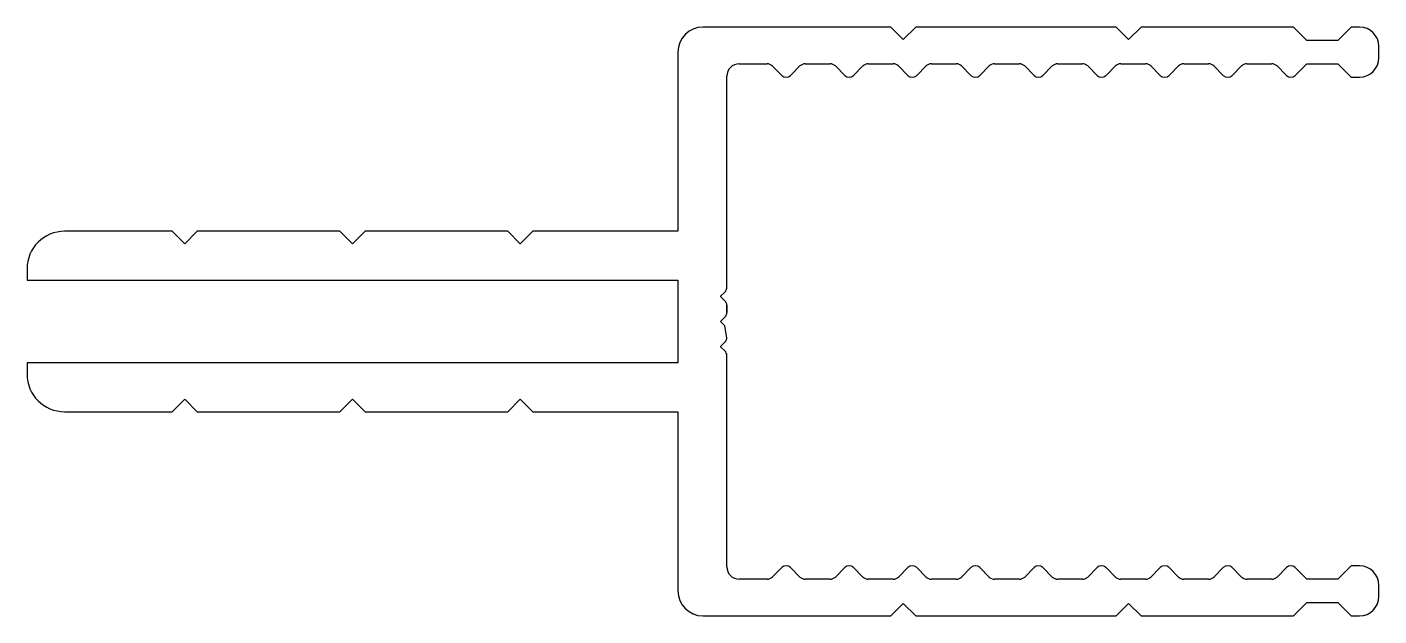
# Model space of a CAD drawing. Header units: inches. Extents: x -29.8 to 24.2, y 1.9 to 25.4.
import ezdxf

# ---------------------------------------------------------------- set-up
doc = ezdxf.new("R2010")
doc.units = ezdxf.units.IN
doc.header["$MEASUREMENT"] = 0

msp = doc.modelspace()

# ---------------------------------------------------------------- linework, layer by layer
at = {"color": 4}
for p, q in [((4.702, 25.354), (-2.798, 25.354)), ((5.202, 24.854), (4.702, 25.354)), ((5.702, 25.354), (5.202, 24.854)), ((13.702, 25.354), (5.702, 25.354)), ((14.202, 24.854), (13.702, 25.354)), ((14.702, 25.354), (14.202, 24.854)), ((20.785, 25.354), (14.702, 25.354)), ((21.32, 24.819), (20.785, 25.354)), ((23.097, 25.354), (22.562, 24.819)), ((23.422, 25.354), (23.097, 25.354)), ((-3.798, 24.354), (-3.798, 17.204)), ((22.562, 24.819), (21.32, 24.819)), ((24.202, 24.134), (24.202, 24.574)), ((-1.348, 23.889), (-0.241, 23.889)), ((-0.029, 23.801), (0.345, 23.427)), ((0.699, 23.427), (1.072, 23.801)), ((1.285, 23.889), (2.279, 23.889)), ((2.491, 23.801), (2.865, 23.427)), ((3.219, 23.427), (3.592, 23.801)), ((3.805, 23.889), (4.799, 23.889)), ((5.011, 23.801), (5.385, 23.427)), ((5.739, 23.427), (6.112, 23.801)), ((6.325, 23.889), (7.319, 23.889)), ((7.531, 23.801), (7.905, 23.427)), ((8.259, 23.427), (8.632, 23.801)), ((8.845, 23.889), (9.839, 23.889)), ((10.051, 23.801), (10.425, 23.427)), ((10.779, 23.427), (11.152, 23.801)), ((11.365, 23.889), (12.359, 23.889)), ((12.571, 23.801), (12.945, 23.427)), ((13.299, 23.427), (13.672, 23.801)), ((13.885, 23.889), (14.879, 23.889)), ((15.091, 23.801), (15.465, 23.427)), ((15.819, 23.427), (16.192, 23.801)), ((16.405, 23.889), (17.399, 23.889)), ((17.611, 23.801), (17.985, 23.427)), ((18.339, 23.427), (18.712, 23.801)), ((18.925, 23.889), (19.919, 23.889)), ((20.131, 23.801), (20.505, 23.427)), ((20.859, 23.427), (21.32, 23.889)), ((21.32, 23.889), (22.562, 23.889)), ((22.562, 23.889), (23.097, 23.354)), ((-1.848, 14.957), (-1.848, 23.389)), ((23.097, 23.354), (23.422, 23.354)), ((-23.998, 17.204), (-28.298, 17.204)), ((-23.498, 16.704), (-23.998, 17.204)), ((-22.998, 17.204), (-23.498, 16.704)), ((-17.298, 17.204), (-22.998, 17.204)), ((-16.798, 16.704), (-17.298, 17.204)), ((-16.298, 17.204), (-16.798, 16.704)), ((-10.598, 17.204), (-16.298, 17.204)), ((-10.098, 16.704), (-10.598, 17.204)), ((-9.598, 17.204), (-10.098, 16.704)), ((-3.798, 17.204), (-9.598, 17.204)), ((-29.798, 15.704), (-29.798, 15.254)), ((-29.798, 15.254), (-3.798, 15.254)), ((-3.798, 15.254), (-3.798, 11.954)), ((-2.093, 14.609), (-1.921, 14.78)), ((-1.921, 14.427), (-2.093, 14.598)), ((-1.848, 14.957), (-1.848, 14.957)), ((-1.848, 13.957), (-1.848, 14.25)), ((-1.848, 14.25), (-1.848, 13.957)), ((-1.848, 13.957), (-1.848, 14.25)), ((-1.848, 14.25), (-1.848, 13.957)), ((-1.848, 13.957), (-1.848, 14.25)), ((-2.093, 13.609), (-1.921, 13.78)), ((-1.921, 13.427), (-2.093, 13.598)), ((-1.848, 12.957), (-1.921, 13.427)), ((-2.093, 12.609), (-1.921, 12.78)), ((-1.921, 12.427), (-2.093, 12.598)), ((-3.798, 11.954), (-29.798, 11.954)), ((-29.798, 11.954), (-29.798, 11.504)), ((-1.848, 3.819), (-1.848, 12.25)), ((-23.998, 10.004), (-23.498, 10.504)), ((-23.498, 10.504), (-22.998, 10.004)), ((-17.298, 10.004), (-16.798, 10.504)), ((-16.798, 10.504), (-16.298, 10.004)), ((-10.598, 10.004), (-10.098, 10.504)), ((-10.098, 10.504), (-9.598, 10.004)), ((-28.298, 10.004), (-23.998, 10.004)), ((-22.998, 10.004), (-17.298, 10.004)), ((-16.298, 10.004), (-10.598, 10.004)), ((-9.598, 10.004), (-3.798, 10.004)), ((-3.798, 10.004), (-3.798, 2.854)), ((0.345, 3.78), (-0.029, 3.406)), ((1.072, 3.406), (0.699, 3.78)), ((2.865, 3.78), (2.491, 3.406)), ((3.592, 3.406), (3.219, 3.78)), ((5.385, 3.78), (5.011, 3.406)), ((6.112, 3.406), (5.739, 3.78)), ((7.905, 3.78), (7.531, 3.406)), ((8.632, 3.406), (8.259, 3.78)), ((10.425, 3.78), (10.051, 3.406)), ((11.152, 3.406), (10.779, 3.78)), ((12.945, 3.78), (12.571, 3.406)), ((13.672, 3.406), (13.299, 3.78)), ((15.465, 3.78), (15.091, 3.406)), ((16.192, 3.406), (15.819, 3.78)), ((17.985, 3.78), (17.611, 3.406)), ((18.712, 3.406), (18.339, 3.78)), ((20.505, 3.78), (20.131, 3.406)), ((21.32, 3.319), (20.859, 3.78)), ((23.097, 3.854), (22.562, 3.319)), ((23.422, 3.854), (23.097, 3.854)), ((-0.241, 3.319), (-1.348, 3.319)), ((2.279, 3.319), (1.285, 3.319)), ((4.799, 3.319), (3.805, 3.319)), ((7.319, 3.319), (6.325, 3.319)), ((9.839, 3.319), (8.845, 3.319)), ((12.359, 3.319), (11.365, 3.319)), ((14.879, 3.319), (13.885, 3.319)), ((17.399, 3.319), (16.405, 3.319)), ((19.919, 3.319), (18.925, 3.319)), ((22.562, 3.319), (21.32, 3.319)), ((24.202, 2.634), (24.202, 3.074)), ((4.702, 1.854), (5.202, 2.354)), ((5.202, 2.354), (5.702, 1.854)), ((13.702, 1.854), (14.202, 2.354)), ((14.202, 2.354), (14.702, 1.854)), ((20.785, 1.854), (21.32, 2.389)), ((21.32, 2.389), (22.562, 2.389)), ((22.562, 2.389), (23.097, 1.854)), ((-2.798, 1.854), (4.702, 1.854)), ((5.702, 1.854), (13.702, 1.854)), ((14.702, 1.854), (20.785, 1.854)), ((23.097, 1.854), (23.422, 1.854))]:
    msp.add_line(p, q, dxfattribs=at)
for centre, radius, start, end in [((-2.798, 24.354), 1, 90, 180), ((23.422, 24.574), 0.78, 360, 90), ((-1.348, 23.389), 0.5, 90, 180), ((-0.241, 23.589), 0.3, 45, 90), ((1.285, 23.589), 0.3, 90, 135), ((2.279, 23.589), 0.3, 45, 90), ((3.805, 23.589), 0.3, 90, 135), ((4.799, 23.589), 0.3, 45, 90), ((6.325, 23.589), 0.3, 90, 135), ((7.319, 23.589), 0.3, 45, 90), ((8.845, 23.589), 0.3, 90, 135), ((9.839, 23.589), 0.3, 45, 90), ((11.365, 23.589), 0.3, 90, 135), ((12.359, 23.589), 0.3, 45, 90), ((13.885, 23.589), 0.3, 90, 135), ((14.879, 23.589), 0.3, 45, 90), ((16.405, 23.589), 0.3, 90, 135), ((17.399, 23.589), 0.3, 45, 90), ((18.925, 23.589), 0.3, 90, 135), ((19.919, 23.589), 0.3, 45, 90), ((23.422, 24.134), 0.78, 270, 360), ((0.522, 23.604), 0.25, 225, 315), ((3.042, 23.604), 0.25, 225, 315), ((5.562, 23.604), 0.25, 225, 315), ((8.082, 23.604), 0.25, 225, 315), ((10.602, 23.604), 0.25, 225, 315), ((13.122, 23.604), 0.25, 225, 315), ((15.642, 23.604), 0.25, 225, 315), ((18.162, 23.604), 0.25, 225, 315), ((20.682, 23.604), 0.25, 225, 315), ((-28.298, 15.704), 1.5, 90, 180), ((-2.087, 14.603), 0.008, 135, 225), ((-2.098, 14.957), 0.25, 315, 360), ((-2.098, 14.25), 0.25, 0, 45), ((-2.087, 13.604), 0.008, 135, 225), ((-2.098, 13.957), 0.25, 315, 0), ((-2.087, 12.604), 0.008, 135, 225), ((-2.098, 12.957), 0.25, 315, 360), ((-2.098, 12.25), 0.25, 0, 45), ((-28.298, 11.504), 1.5, 180, 270), ((-1.348, 3.819), 0.5, 180, 270), ((0.522, 3.604), 0.25, 45, 135), ((3.042, 3.604), 0.25, 45, 135), ((5.562, 3.604), 0.25, 45, 135), ((8.082, 3.604), 0.25, 45, 135), ((10.602, 3.604), 0.25, 45, 135), ((13.122, 3.604), 0.25, 45, 135), ((15.642, 3.604), 0.25, 45, 135), ((18.162, 3.604), 0.25, 45, 135), ((20.682, 3.604), 0.25, 45, 135), ((23.422, 3.074), 0.78, 0, 90), ((-0.241, 3.619), 0.3, 270, 315), ((1.285, 3.619), 0.3, 225, 270), ((2.279, 3.619), 0.3, 270, 315), ((3.805, 3.619), 0.3, 225, 270), ((4.799, 3.619), 0.3, 270, 315), ((6.325, 3.619), 0.3, 225, 270), ((7.319, 3.619), 0.3, 270, 315), ((8.845, 3.619), 0.3, 225, 270), ((9.839, 3.619), 0.3, 270, 315), ((11.365, 3.619), 0.3, 225, 270), ((12.359, 3.619), 0.3, 270, 315), ((13.885, 3.619), 0.3, 225, 270), ((14.879, 3.619), 0.3, 270, 315), ((16.405, 3.619), 0.3, 225, 270), ((17.399, 3.619), 0.3, 270, 315), ((18.925, 3.619), 0.3, 225, 270), ((19.919, 3.619), 0.3, 270, 315), ((-2.798, 2.854), 1, 180, 270), ((23.422, 2.634), 0.78, 270, 0)]:
    msp.add_arc(centre, radius, start, end, dxfattribs=at)

doc.saveas('drawing.dxf')
